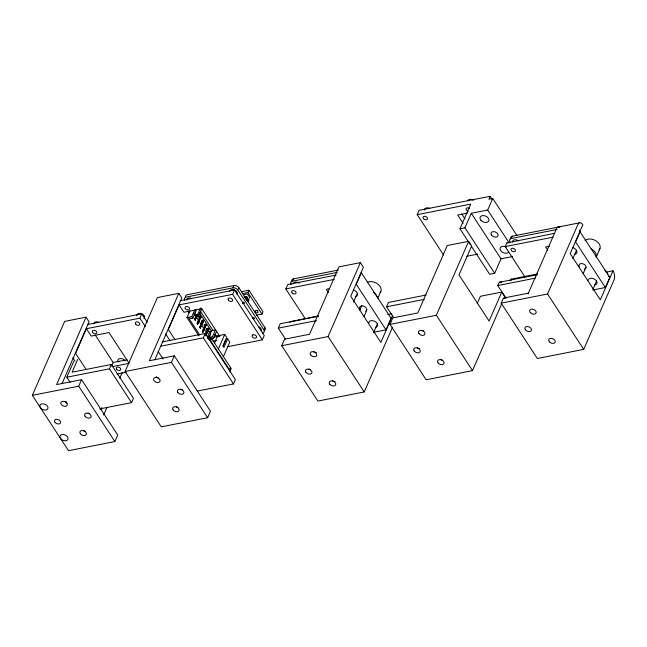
<?xml version="1.0" encoding="UTF-8"?>
<svg xmlns="http://www.w3.org/2000/svg" width="647" height="647" viewBox="0 0 647 647"><rect width="100%" height="100%" fill="white"/><g stroke="black" fill="none" stroke-linecap="round" stroke-linejoin="round"><path stroke-width="0.97" d="M229.871 370.157L230.85 369.033L230.486 367.456L211.609 338.551L209.393 336.917L207.363 336.739M196.017 309.589L195.119 313.011L194.011 313.852L196.154 316.334L198.847 315.801L201.896 308.813M249.427 297.935L249.661 297.345L247.736 294.393L246.871 294.029L243.45 294.7M289.872 322.57L290.058 322.117M509.917 280.394L511.462 279.092L537.56 273.956M86.051 317.176L56.604 384.593L81.571 379.676L117.722 435.035L114.875 441.561L68.501 450.692L32.35 395.325L64.651 321.389L86.051 317.176L89.068 321.785L62.031 383.663M147.281 322.263L141.774 313.835L139.873 318.178L86.374 328.716L75.61 353.359L86.067 369.38M70.143 382.288L66.827 377.209L73.798 361.261M77.721 359.376L72.116 372.195L111.357 364.471L133.444 398.301L131.543 402.652L99.824 408.896M32.35 395.325L78.716 386.194L81.571 379.676M66.827 377.209L109.456 368.822L111.357 364.471M111.664 365.984L113.185 362.506L127.055 359.772M101.037 409.478L101.846 407.634M103.649 415.018L106.876 407.626M119.784 378.074L122.21 372.535M178.807 293.342L149.352 360.751L174.318 355.834L210.477 411.201L207.622 417.727L161.257 426.85L125.106 371.491L157.407 297.555L178.807 293.342L181.815 297.952L154.787 359.829M227.679 346.695L262.358 339.869L264.259 335.518L234.529 289.993L232.629 294.345L179.13 304.874L168.357 329.525L174.965 339.643M198.904 335.85L186.975 317.572L189.951 310.754M125.106 371.491L171.471 362.36L174.318 355.834M186.975 317.572L191.819 316.626L194.796 309.8M199.608 334.831L188.657 318.057L190 317.798L190.574 318.68L192.863 318.227L195.847 311.401M196.178 315.518L194.634 319.06L195.046 320.095L197.432 315.485M196.429 315.437L194.674 319.529M196.793 316.456L195.046 320.095M194.011 313.852L195.103 314.725L197.796 314.199L200.505 307.988M200.287 315.906L197.189 322.99L197.602 324.018L201.16 316.731M200.546 315.793L197.23 323.46M197.602 324.018L200.902 316.844M202.932 319.958L199.834 327.042L200.246 328.069L203.805 320.783M203.19 319.844L199.874 327.503M200.246 328.069L203.546 320.896M205.536 323.953L202.446 331.029L202.851 332.065L206.417 324.778M205.406 324.729L202.487 331.499M202.851 332.065L206.15 324.891M160.286 346.291L203.36 337.815L205.261 333.464L235.387 379.603L233.486 383.946L197.262 391.079M205.431 334.135L208.14 327.932M205.277 334.968L208.01 328.716M206.045 335.073L208.755 328.878M205.892 335.914L209.013 328.765M207.614 336.545L209.854 331.426L210.898 333.035M207.331 338.227L208.01 336.683M208.019 338.292L208.698 336.739M209.41 336.448L210.526 333.884M208.714 338.47L209.393 336.917M230.85 369.033L229.645 371.807L229.475 369.777L210.598 340.872L209.054 339.529L210.065 337.208M209.668 339.91L210.679 337.588M184.848 300.426A3.809 2.572 23.6 0 1 186.239 297.062L232.888 287.883L233.907 285.562A3.809 2.572 23.6 0 1 238.864 287.672L264.882 327.511A3.809 2.572 23.6 0 1 264.251 330.617M210.186 340.362L211.205 338.041M210.598 340.872L211.609 338.551M212.475 336.683L215.532 329.687L210.93 331.215L209.798 335.494L208.69 336.335L209.79 337.208L212.475 336.683L213.526 338.284L210.833 338.818M213.526 338.284L216.624 331.191M214.489 342.975L217.602 335.842L224.735 334.434L226.846 337.661L223.11 346.218L223.911 347.447L227.655 338.891L229.758 342.126L223.425 356.618M262.48 333.189A3.809 2.572 23.6 0 0 263.863 329.833L237.845 289.993L238.864 287.672M218.403 348.927L224.735 334.434M222.908 346.024L225.237 340.694M242.261 293.665L247.922 292.557L248.933 290.236L262.997 311.765L261.978 314.086L256.317 315.202M247.534 301.656L248.246 301.51L248.885 300.062L248.448 299.391M229.475 369.777L230.486 367.456M229.75 370.31L230.761 367.989M229.653 371.418L230.882 368.523M263.863 329.833L264.882 327.511M305.077 318.429L285.812 288.926L287.713 284.575L336.076 275.056M291.101 284.559A3.809 2.572 23.6 0 1 292.484 281.194L293.495 278.881L338.211 270.074M285.416 339.012L278.299 328.11L280.2 323.759L318.381 316.246M392.503 327.245L364.237 391.945L317.871 401.067L281.72 345.708L284.567 339.182L309.533 334.264L338.988 266.855L360.387 262.642L363.404 267.251L350.731 296.245L380.865 342.384L392.737 315.202M281.72 345.708L328.086 336.577L360.387 262.642M353.416 302.125L357.055 293.795M359.781 310.148L361.802 305.521M364.075 316.367L366.906 309.889M377.848 298.218L380.889 291.255M443.632 255.112L417.21 214.65L419.11 210.299L490.183 196.308L491.033 197.545A16.968 11.436 23.6 0 1 491.752 199.171M373.481 332.841L377.524 323.589M393.683 317.701L386.558 306.799L388.459 302.448L426.13 295.032M386 329.849L391.071 318.251L361.341 272.727L356.279 284.324L386 329.849L373.456 332.315M501.579 304.082L472.504 370.626L426.138 379.757L389.979 324.39L392.834 317.871L417.8 312.954L447.255 245.537L468.654 241.323L471.663 245.941L458.998 274.935L489.124 321.074L501.797 292.072L504.806 296.69L503.997 298.534M470.401 244.784L459.944 228.763L470.709 204.12L417.21 214.65M459.944 228.763L464.934 227.784L471.275 213.284L487.676 210.057L492.747 198.459L516.969 235.548M389.979 324.39L436.353 315.267L468.654 241.323M490.183 196.308L488.922 199.211L492.747 198.459M477.195 303.605L480.389 296.286L501.797 292.072M524.984 276.94L505.17 246.588L506.755 242.965L554.406 233.373M471.501 246.467L489.674 274.288L494.664 273.301L500.996 258.808L512.578 256.527M509.99 241.832A3.809 2.572 23.6 0 1 511.381 238.476L512.392 236.155L559.048 226.968A3.809 2.572 23.6 0 1 559.93 226.903M505.978 298.121L497.761 285.545L499.282 282.31L537.172 274.7M510.224 280.814L510.895 279.269M510.79 280.636L511.462 279.092M606.182 272.161L612.992 270.818A6.43 3.405 78.9 0 1 614.1 279.787L583.699 349.372L537.333 358.503L501.182 303.136L503.083 298.793L504.118 297.943L528.72 293.099A3.211 1.698 78.9 0 0 528.049 293.875L556.549 228.634A6.43 3.405 78.9 0 1 559.704 227.178M501.182 303.136L547.548 294.013L577.949 224.42A6.43 3.405 78.9 0 1 582.866 224.687L570.193 253.681L600.327 299.82L612.992 270.818M572.886 258.582L576.526 250.252M583.141 273.754L585.972 267.276M599.955 248.642L596.154 257.344A8.573 5.783 23.6 0 0 591.148 248.958M592.951 289.298L596.591 280.976M592.919 289.961L605.366 287.511L609.482 278.089A3.211 1.658 -33.1 0 0 608.415 276.382M245.609 299.238L245.528 298.688M242.948 303.168L243.782 303.524L242.94 303.5M290.39 321.729L318.478 315.938M467.603 213.065L457.696 215.014L463.131 223.328M233.907 285.562L187.25 294.749A3.809 2.572 23.6 0 0 185.398 296.658M180.238 300.685L234.529 289.993M557.9 227.081L579.308 222.867M292.484 281.194L337.2 272.395M511.381 238.476L557.059 229.483M241.38 291.724L248.933 290.236M87.482 324.519L141.774 313.835M244.21 296.536L246.79 296.569L248.715 299.521L248.472 300.111L246.733 300.426M285.812 288.926L334.353 279.367M505.17 246.588L553.064 237.166M466.754 256.269L477.648 254.125M248.165 300.2L248.885 300.062M329.266 288.699L326.298 289.282L328.466 292.614M549.449 246.208L545.656 246.952L547.831 250.276M198.176 316.901L200.036 316.537M197.804 323.929L197.189 322.99L197.739 323.993M200.449 327.98L199.834 327.042L200.384 328.045M206.045 328.951L208.269 328.441L208.941 329.469L207.218 329.808L206.547 328.781M203.053 331.968L202.446 331.029L202.996 332.04M207.566 331.879L209.854 331.426M162.187 341.948L205.261 333.464M213.858 337.103L219.802 335.939M278.299 328.11L316.48 320.597M386.558 306.799L424.23 299.383M212.952 341.26L216.915 340.484M497.761 285.545L535.425 278.129M225.868 339.246L227.655 338.891M112.271 366.655L129.117 363.339L109.028 332.582L91.195 336.092L86.374 328.716M387.69 314.539L391.581 313.771M117.091 374.039L126.011 372.284M507.094 242.682L508.089 242.706M499.719 282.076L501.708 282.124M504.118 297.943L505.994 297.798M208.383 339.238L209.054 339.529M228.383 300.151L228.423 300.208A2.353 1.585 23.6 0 0 232.322 300.992A2.353 1.585 23.6 0 0 230.292 298.089A2.353 1.585 23.6 0 0 228.423 300.208M579.639 231.189L609.369 276.706M605.366 287.511L575.636 241.994L579.752 232.572A3.211 1.658 -33.1 0 0 579.235 230.955M547.548 294.013L583.699 349.372M487.676 210.057L509.149 242.932M471.275 213.284L500.996 258.808M461.772 213.987L465.031 218.977M464.934 227.784L494.664 273.301M436.353 315.267L472.504 370.626M328.086 336.577L364.237 391.945M247.922 292.557L261.978 314.086M247.445 300.281L248.246 301.51M232.629 294.345L262.358 339.869M219.697 336.181L201.783 308.748L183.95 312.258L179.13 304.874M200.295 311.013L212.839 330.221M199.47 312.736L211.464 331.11M197.796 314.199L198.847 315.801M195.103 314.725L196.154 316.334M194.157 313.512L195.208 315.113M194.197 313.738L206.797 333.027M191.819 316.626L192.863 318.227M188.018 311.231L189.11 312.897M203.36 337.815L233.486 383.946M165.567 333.876L169.975 340.621M171.471 362.36L207.622 417.727M139.873 318.178L145.381 326.614M158.127 351.45L163.06 359.004M95.271 335.073L113.185 362.506M109.456 368.822L131.543 402.652M72.82 357.718L75.02 361.091M78.716 386.194L114.875 441.561M293.164 283.766A4.068 2.742 23.6 0 1 299.221 283.192M366.614 308.781A3.753 2.531 23.6 0 1 365.636 311.11M360.015 309.258A3.753 2.531 23.6 0 1 361.406 305.966A3.753 2.531 23.6 0 1 366.275 308.061M368.709 323.565A4.715 3.178 23.6 0 1 374.799 321.308A4.715 3.178 23.6 0 1 375.964 327.261M353.569 290.091A4.715 3.178 23.6 0 1 357.395 293.317A4.715 3.178 23.6 0 1 355.882 296.504M310.592 369.696A3.429 2.313 23.6 0 1 308.959 369.008M335.049 381.593A3.429 2.313 23.6 0 1 332.59 380.687M316.399 352.389A3.429 2.313 23.6 0 1 315.558 352.324M314.709 352.097A3.429 2.313 23.6 0 1 313.9 351.717M291.643 280.79A3.809 2.572 23.6 0 1 293.495 278.881M373.376 292.307A8.573 5.783 23.6 0 1 377.136 296.836M367.278 282.318A8.573 5.783 23.6 0 1 378.058 284.251A8.573 5.783 23.6 0 1 380.048 292.525M510.653 238.783A3.809 2.572 23.6 0 1 512.392 236.155M585.025 240.66A8.573 5.783 23.6 0 1 596.235 240.991A8.573 5.783 23.6 0 1 599.114 249.912M512.489 242.067A4.068 2.742 23.6 0 1 514.454 239.811A4.068 2.742 23.6 0 1 518.587 240.854M588.891 278.946A4.715 3.178 23.6 0 1 596.033 280.41A4.715 3.178 23.6 0 1 594.318 285.157M588.042 280.361A4.715 3.178 23.6 0 1 588.325 279.577M579.372 266.92A3.753 2.531 23.6 0 1 580.763 263.628A3.753 2.531 23.6 0 1 585.632 265.731A3.753 2.531 23.6 0 1 584.241 269.023M572.935 247.761A4.715 3.178 23.6 0 1 576.881 251.432A4.715 3.178 23.6 0 1 574.237 254.4M607.549 274.498A1.068 0.55 80.4 0 0 607.396 272.994L607.104 272.524A16.968 11.436 23.6 0 0 604.864 270.147M579.38 230.292A16.968 11.436 23.6 0 1 579.971 231.933M442.459 360.136A3.429 2.313 23.6 0 1 440.858 359.376M423.825 331.013A3.429 2.313 23.6 0 1 422.159 330.407M419.701 348.49A3.429 2.313 23.6 0 1 418.852 348.385M418.011 348.11A3.429 2.313 23.6 0 1 417.218 347.698M508.752 251.909A4.715 3.178 23.6 0 1 502.913 252.508A4.715 3.178 23.6 0 1 500.366 247.639A4.715 3.178 23.6 0 1 506.205 247.033M424.529 210.129A4.068 2.742 23.6 0 1 429.859 208.439M468.25 211.221A2.353 1.585 23.6 0 1 466.107 208.641A2.353 1.585 23.6 0 1 469.423 208.391M467.684 200.716A4.084 2.758 23.6 0 1 473.426 200.271M66.536 401.989A3.429 2.313 23.6 0 1 64.846 401.512M89.731 413.692A3.429 2.313 23.6 0 1 88.097 412.996M85.21 431.153A3.429 2.313 23.6 0 1 83.552 430.53M136.881 315.679A4.068 2.742 23.6 0 1 141.814 313.819A4.068 2.742 23.6 0 1 143.941 318.696M117.705 361.778A4.084 2.758 23.6 0 1 119.469 361.43M117.924 361.422A4.084 2.758 23.6 0 1 120.253 358.543A4.084 2.758 23.6 0 1 125.106 360.872M93.823 323.937A4.084 2.758 23.6 0 1 98.781 322.271M158.434 377.994A3.429 2.313 23.6 0 1 157.593 377.678M156.841 377.217A3.429 2.313 23.6 0 1 156.21 376.651M182.478 389.858A3.429 2.313 23.6 0 1 180.853 389.154M177.957 407.319A3.429 2.313 23.6 0 1 176.308 406.688M229.677 291.207A4.068 2.742 23.6 0 1 234.57 289.977A4.068 2.742 23.6 0 1 237.117 294.385M258.541 326.686A4.084 2.758 23.6 0 1 261.251 330.827M214.497 334.831A4.084 2.758 23.6 0 1 217.861 337.03M186.579 300.095A4.084 2.758 23.6 0 1 191.528 298.437M232.888 287.883A3.809 2.572 23.6 0 1 237.845 289.993M244.809 297.418A2.054 1.383 23.6 0 1 246.871 298.404A2.054 1.383 23.6 0 1 246.984 300.038M244.113 297.151A2.054 1.383 23.6 0 1 246.887 297.782A2.054 1.383 23.6 0 1 246.863 299.828M257.87 310.56A1.609 1.084 23.6 0 1 256.713 310.18M252.823 334.92L252.387 335.211A2.353 1.585 23.6 0 0 253.721 337.952L254.886 338.211A2.353 1.585 23.6 0 0 256.414 336.319A2.353 1.585 23.6 0 0 253.22 334.79L252.823 334.92M195.483 319.958L194.634 319.06L195.483 319.958M200.4 316.399L198.678 316.739L199.349 317.766L201.071 317.426L200.4 316.399M203.021 320.411L201.298 320.75L201.969 321.777L203.692 321.438L203.021 320.411M205.641 324.43L203.918 324.77L204.589 325.797L206.312 325.457L205.641 324.43M159.793 379.627L159.332 378.996A3.429 2.313 23.6 0 0 153.857 378.325A3.429 2.313 23.6 0 0 156.817 382.417A3.429 2.313 23.6 0 0 159.793 379.627M67.037 403.469L66.576 402.83A3.429 2.313 23.6 0 0 61.101 402.159A3.429 2.313 23.6 0 0 64.061 406.251A3.429 2.313 23.6 0 0 67.037 403.469M135.668 324.042L135.635 323.985A2.353 1.585 23.6 0 1 137.536 321.923A2.353 1.585 23.6 0 1 139.566 324.826A2.353 1.585 23.6 0 1 135.668 324.042M530.184 312.396L529.804 311.749A3.429 2.313 23.6 0 1 533.257 309.315A3.429 2.313 23.6 0 1 535.708 313.512A3.429 2.313 23.6 0 1 530.184 312.396M418.981 333.65L418.609 333.003A3.429 2.313 23.6 0 1 422.054 330.568A3.429 2.313 23.6 0 1 424.505 334.766A3.429 2.313 23.6 0 1 418.981 333.65M310.722 354.968L310.342 354.313A3.429 2.313 23.6 0 1 313.795 351.887A3.429 2.313 23.6 0 1 316.246 356.085A3.429 2.313 23.6 0 1 310.722 354.968M292.177 293.067A2.353 1.585 23.6 0 0 295.986 293.285A2.353 1.585 23.6 0 0 293.358 290.584A2.353 1.585 23.6 0 0 292.177 293.067M305.861 372.203A3.429 2.313 23.6 0 0 311.539 373.473A3.429 2.313 23.6 0 0 308.732 369.219A3.429 2.313 23.6 0 0 305.861 372.203M330.051 384.48A3.429 2.313 23.6 0 0 335.615 384.9A3.429 2.313 23.6 0 0 331.895 380.921A3.429 2.313 23.6 0 0 330.051 384.48M549.513 341.907A3.429 2.313 23.6 0 0 555.077 342.336A3.429 2.313 23.6 0 0 551.357 338.357A3.429 2.313 23.6 0 0 549.513 341.907M525.324 329.638A3.429 2.313 23.6 0 0 531.001 330.908A3.429 2.313 23.6 0 0 528.195 326.646A3.429 2.313 23.6 0 0 525.324 329.638M511.534 250.737A2.353 1.585 23.6 0 0 515.344 250.955A2.353 1.585 23.6 0 0 512.715 248.246A2.353 1.585 23.6 0 0 511.534 250.737M438.31 363.161A3.429 2.313 23.6 0 0 443.882 363.59A3.429 2.313 23.6 0 0 440.162 359.611A3.429 2.313 23.6 0 0 438.31 363.161M414.129 350.892A3.429 2.313 23.6 0 0 419.798 352.162A3.429 2.313 23.6 0 0 417 347.9A3.429 2.313 23.6 0 0 414.129 350.892M480.956 220.32A4.715 3.178 23.6 0 0 488.663 221.153A4.715 3.178 23.6 0 0 483.802 215.58A4.715 3.178 23.6 0 0 480.956 220.32M423.583 218.799A2.353 1.585 23.6 0 0 427.392 219.01A2.353 1.585 23.6 0 0 424.764 216.308A2.353 1.585 23.6 0 0 423.583 218.799M491.413 234.982A3.753 2.531 23.6 0 0 497.616 236.422A3.753 2.531 23.6 0 0 494.607 231.755A3.753 2.531 23.6 0 0 491.413 234.982M54.882 422.127A3.211 2.167 23.6 0 0 60.203 423.34A3.211 2.167 23.6 0 0 57.591 419.345A3.211 2.167 23.6 0 0 54.882 422.127M85.016 416.183A3.429 2.313 23.6 0 0 90.685 417.493A3.429 2.313 23.6 0 0 87.927 413.223A3.429 2.313 23.6 0 0 85.016 416.183M80.398 433.757A3.429 2.313 23.6 0 0 86.059 434.8A3.429 2.313 23.6 0 0 82.986 430.603A3.429 2.313 23.6 0 0 80.398 433.757M116.573 369.17A2.353 1.585 23.6 0 0 120.479 370.06A2.353 1.585 23.6 0 0 118.563 367.132A2.353 1.585 23.6 0 0 116.573 369.17M92.602 332.453A2.353 1.585 23.6 0 0 96.5 333.342A2.353 1.585 23.6 0 0 94.583 330.415A2.353 1.585 23.6 0 0 92.602 332.453M40.737 408.12A4.286 2.887 23.6 0 0 47.741 408.855A4.286 2.887 23.6 0 0 43.3 403.793A4.286 2.887 23.6 0 0 40.737 408.12M60.794 438.836A4.286 2.887 23.6 0 0 67.806 439.572A4.286 2.887 23.6 0 0 63.366 434.517A4.286 2.887 23.6 0 0 60.794 438.836M177.771 392.349A3.429 2.313 23.6 0 0 183.441 393.659A3.429 2.313 23.6 0 0 180.683 389.389A3.429 2.313 23.6 0 0 177.771 392.349M173.145 409.923A3.429 2.313 23.6 0 0 178.815 410.958A3.429 2.313 23.6 0 0 175.741 406.769A3.429 2.313 23.6 0 0 173.145 409.923M185.349 308.619A2.353 1.585 23.6 0 0 189.248 309.509A2.353 1.585 23.6 0 0 187.339 306.573A2.353 1.585 23.6 0 0 185.349 308.619M252.993 318.348A0.817 0.55 23.6 0 0 254.344 318.656A0.817 0.55 23.6 0 0 253.681 317.645A0.817 0.55 23.6 0 0 252.993 318.348M242.948 302.974A0.817 0.55 23.6 0 0 244.299 303.281A0.817 0.55 23.6 0 0 243.636 302.262A0.817 0.55 23.6 0 0 242.948 302.974M255.144 311.959A1.609 1.084 23.6 0 0 257.797 312.566A1.609 1.084 23.6 0 0 256.495 310.568A1.609 1.084 23.6 0 0 255.144 311.959"/></g></svg>
